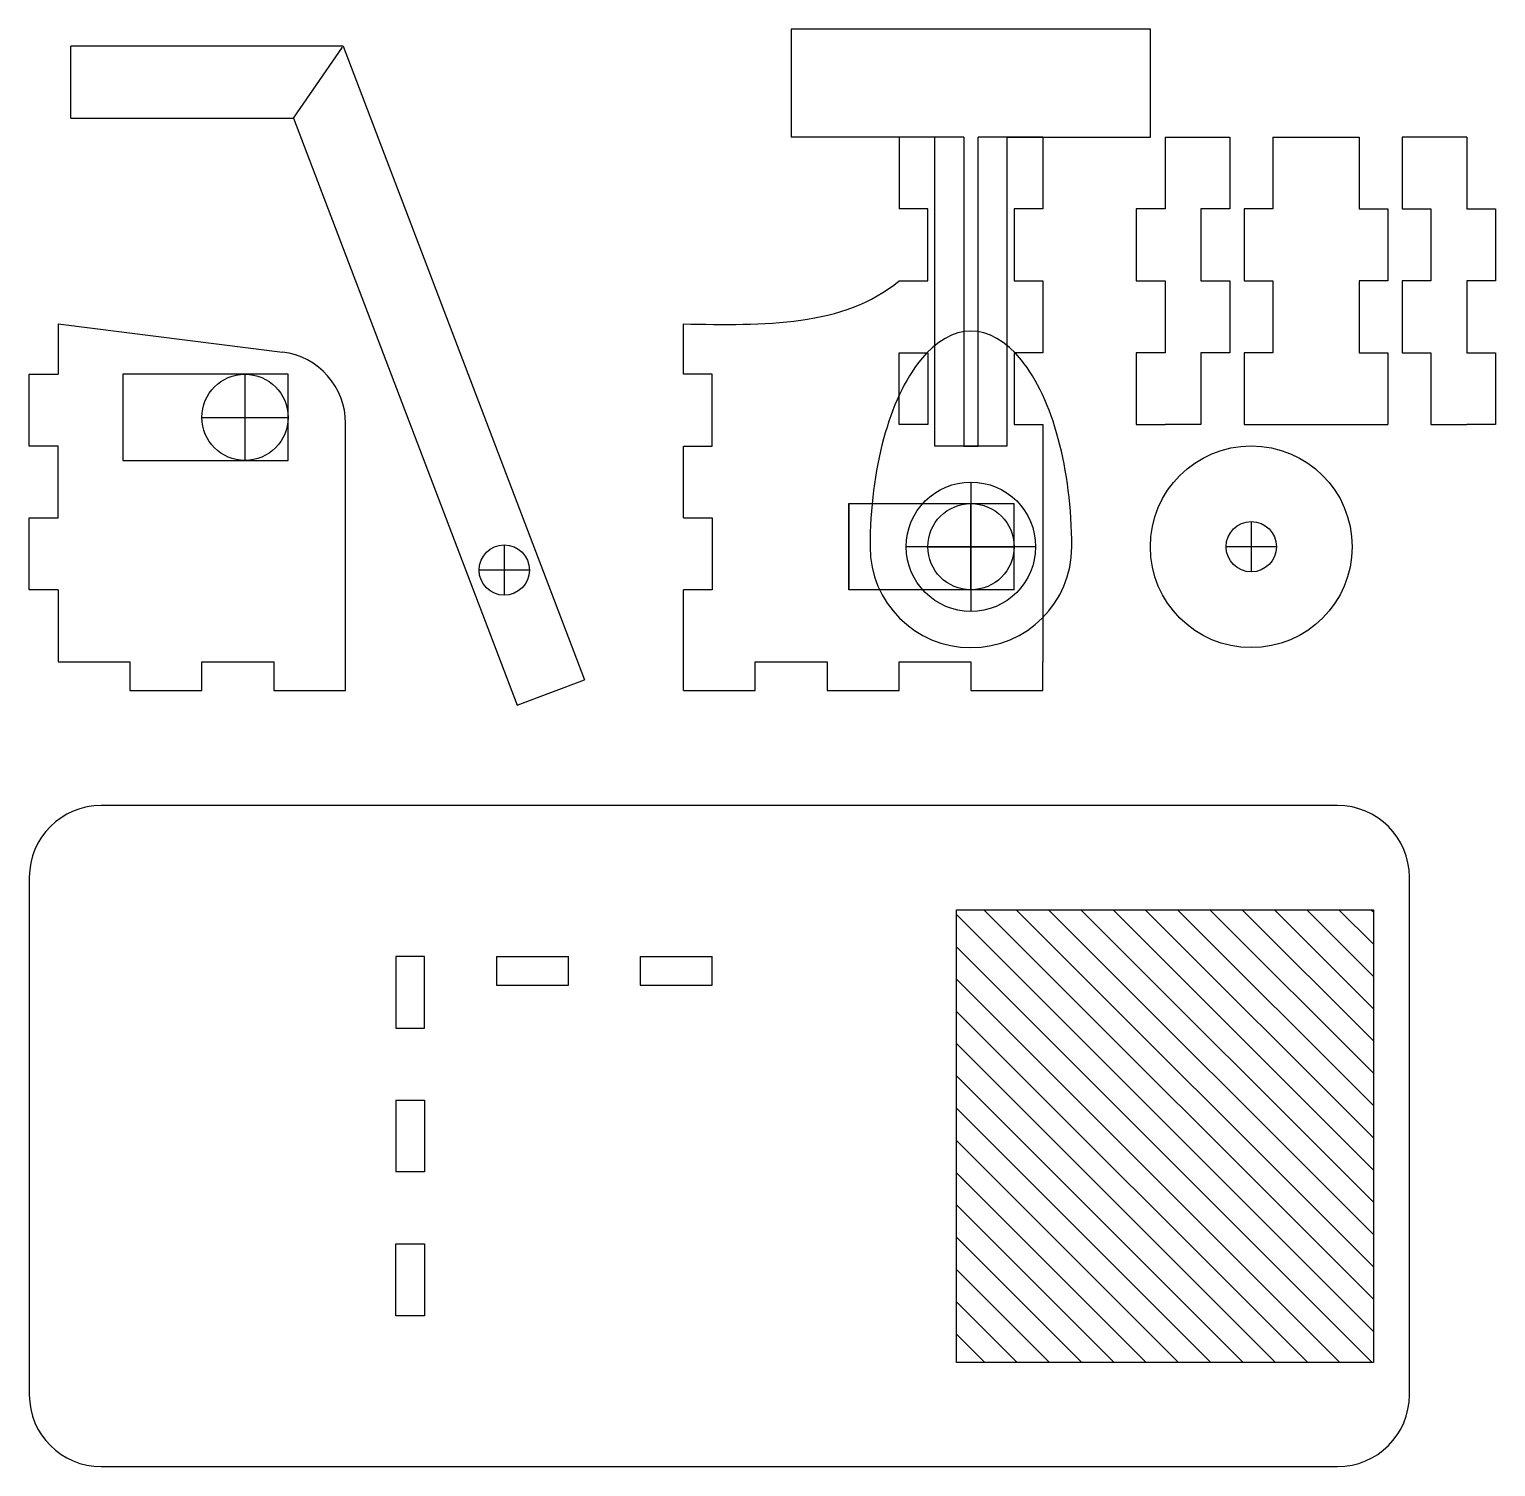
# Model space of a CAD drawing. Header units: millimetres. Extents: x 46 to 250, y 4 to 204.
import ezdxf

# ---------------------------------------------------------------- set-up
doc = ezdxf.new("R2010")
doc.units = ezdxf.units.MM
doc.linetypes.add('DASHED', pattern=[18, 12, -6])
doc.layers.get('0').update_dxf_attribs({"lineweight": 25, "true_color": 0xffffff})
for name, color, linetype, lineweight, true_color in [('lifter', 18, 'Continuous', 25, 0x000000), ('robot-arm', 18, 'Continuous', 25, 0x000000), ('robot-head', 18, 'Continuous', 25, 0x000000)]:
    doc.layers.add(name, color=color, linetype=linetype, lineweight=lineweight, true_color=true_color)

msp = doc.modelspace()

# ---------------------------------------------------------------- hatches: boundary and pattern name
h = msp.add_hatch()
h.set_pattern_fill('ANSI31', color=256, angle=90, style=0)
h.paths.add_polyline_path([(174.71, 18.91), (174.71, 81.91), (232.71, 81.91), (232.71, 18.91)], flags=0)

# ---------------------------------------------------------------- linework, layer by layer
for p, q in [((175.71, 189.41), (166.71, 189.41)), ((166.71, 189.41), (166.71, 179.41)), ((175.71, 189.41), (175.71, 146.41)), ((186.71, 189.41), (177.71, 189.41)), ((177.71, 146.41), (177.71, 189.41)), ((186.71, 189.41), (186.71, 179.41)), ((203.71, 189.41), (208.71, 189.41)), ((203.71, 189.41), (203.71, 179.41)), ((208.71, 189.41), (212.71, 189.41)), ((212.71, 189.41), (212.71, 179.41)), ((218.71, 189.41), (218.71, 179.41)), ((218.71, 189.41), (230.71, 189.41)), ((230.71, 189.41), (230.71, 179.41)), ((240.71, 189.41), (236.71, 189.41)), ((236.71, 189.41), (236.71, 179.41)), ((245.71, 189.41), (240.71, 189.41)), ((245.71, 189.41), (245.71, 179.41)), ((170.71, 179.41), (166.71, 179.41)), ((170.71, 169.41), (170.71, 179.41)), ((186.71, 179.41), (182.71, 179.41)), ((182.71, 179.41), (182.71, 169.41)), ((203.71, 179.41), (199.71, 179.41)), ((199.71, 179.41), (199.71, 169.41)), ((212.71, 179.41), (208.71, 179.41)), ((208.71, 179.41), (208.71, 169.41)), ((218.71, 179.41), (214.71, 179.41)), ((214.71, 179.41), (214.71, 169.41)), ((230.71, 179.41), (234.71, 179.41)), ((234.71, 179.41), (234.71, 169.41)), ((236.71, 179.41), (240.71, 179.41)), ((240.71, 179.41), (240.71, 169.41)), ((245.71, 179.41), (249.71, 179.41)), ((249.71, 179.41), (249.71, 169.41)), ((166.71, 169.41), (170.71, 169.41)), ((182.71, 169.41), (186.71, 169.41)), ((186.71, 169.41), (186.71, 159.41)), ((199.71, 169.41), (203.71, 169.41)), ((203.71, 169.41), (203.71, 159.41)), ((208.71, 169.41), (212.71, 169.41)), ((212.71, 169.41), (212.71, 159.41)), ((214.71, 169.41), (218.71, 169.41)), ((218.71, 169.41), (218.71, 159.41)), ((234.71, 169.41), (230.71, 169.41)), ((230.71, 169.41), (230.71, 159.41)), ((240.71, 169.41), (236.71, 169.41)), ((236.71, 169.41), (236.71, 159.41)), ((249.71, 169.41), (245.71, 169.41)), ((245.71, 169.41), (245.71, 159.41)), ((49.71, 163.41), (80.95, 159.5)), ((49.71, 163.41), (49.71, 156.41)), ((136.71, 156.41), (136.71, 163.41)), ((166.71, 149.41), (166.71, 159.41)), ((166.71, 159.41), (170.71, 159.41)), ((170.71, 159.41), (170.71, 149.41)), ((186.71, 159.41), (182.71, 159.41)), ((182.71, 159.41), (182.71, 149.41)), ((203.71, 159.41), (199.71, 159.41)), ((199.71, 159.41), (199.71, 149.41)), ((212.71, 159.41), (208.71, 159.41)), ((208.71, 159.41), (208.71, 149.41)), ((218.71, 159.41), (214.71, 159.41)), ((214.71, 159.41), (214.71, 149.41)), ((230.71, 159.41), (234.71, 159.41)), ((234.71, 159.41), (234.71, 149.41)), ((236.71, 159.41), (240.71, 159.41)), ((240.71, 159.41), (240.71, 149.41)), ((245.71, 159.41), (249.71, 159.41)), ((249.71, 159.41), (249.71, 149.41)), ((45.71, 146.41), (45.71, 156.41)), ((45.71, 156.41), (49.71, 156.41)), ((81.71, 156.41), (58.71, 156.41)), ((58.71, 156.41), (58.71, 144.41)), ((75.71, 156.41), (75.71, 144.41)), ((81.71, 144.41), (81.71, 156.41)), ((140.71, 156.41), (136.71, 156.41)), ((140.71, 146.41), (140.71, 156.41)), ((69.71, 150.41), (81.71, 150.41)), ((89.71, 116.41), (89.71, 149.58)), ((170.71, 149.41), (166.71, 149.41)), ((182.71, 149.41), (186.71, 149.41)), ((186.71, 149.41), (186.71, 116.41)), ((199.71, 149.41), (203.71, 149.41)), ((208.71, 149.41), (203.71, 149.41)), ((214.71, 149.41), (234.71, 149.41)), ((240.71, 149.41), (245.71, 149.41)), ((249.71, 149.41), (245.71, 149.41)), ((49.71, 146.41), (45.71, 146.41)), ((49.71, 136.41), (49.71, 146.41)), ((136.71, 146.41), (140.71, 146.41)), ((136.71, 136.41), (136.71, 146.41)), ((175.71, 146.41), (177.71, 146.41)), ((58.71, 144.41), (81.71, 144.41)), ((159.71, 126.41), (159.71, 138.41)), ((159.71, 138.41), (182.71, 138.41)), ((159.71, 138.41), (159.71, 126.41)), ((176.71, 126.41), (176.71, 138.41)), ((182.71, 126.41), (182.71, 138.41)), ((45.71, 126.41), (45.71, 136.41)), ((45.71, 136.41), (49.71, 136.41)), ((136.71, 136.41), (140.71, 136.41)), ((140.71, 136.41), (140.71, 126.41)), ((170.71, 132.41), (182.71, 132.41)), ((175.21, 132.41), (175.21, 132.41)), ((49.71, 126.41), (45.71, 126.41)), ((49.71, 126.41), (49.71, 116.41)), ((140.71, 126.41), (136.71, 126.41)), ((136.71, 112.41), (136.71, 126.41)), ((182.71, 126.41), (159.71, 126.41)), ((49.71, 116.41), (59.71, 116.41)), ((59.71, 116.41), (59.71, 112.41)), ((69.71, 112.41), (69.71, 116.41)), ((69.71, 116.41), (79.71, 116.41)), ((79.71, 116.41), (79.71, 112.41)), ((89.71, 112.41), (89.71, 116.41)), ((146.71, 112.41), (146.71, 116.41)), ((146.71, 116.41), (156.71, 116.41)), ((156.71, 116.41), (156.71, 112.41)), ((166.71, 112.41), (166.71, 116.41)), ((166.71, 116.41), (176.71, 116.41)), ((176.71, 116.41), (176.71, 112.41)), ((186.71, 112.41), (186.71, 116.41)), ((59.71, 112.41), (69.71, 112.41)), ((79.71, 112.41), (89.71, 112.41)), ((136.71, 112.41), (146.71, 112.41)), ((156.71, 112.41), (166.71, 112.41)), ((176.71, 112.41), (186.71, 112.41)), ((227.71, 96.41), (55.71, 96.41)), ((45.71, 86.41), (45.71, 14.41)), ((237.71, 14.41), (237.71, 86.41)), ((174.71, 18.91), (174.71, 81.91)), ((174.71, 81.91), (232.71, 81.91)), ((232.71, 81.91), (232.71, 18.91)), ((100.71, 75.41), (96.71, 75.41)), ((96.71, 75.41), (96.71, 65.41)), ((100.71, 65.41), (100.71, 75.41)), ((110.71, 75.41), (110.71, 71.41)), ((110.71, 75.41), (120.71, 75.41)), ((120.71, 71.41), (120.71, 75.41)), ((130.71, 75.41), (130.71, 71.41)), ((130.71, 75.41), (140.71, 75.41)), ((140.71, 71.41), (140.71, 75.41)), ((110.71, 71.41), (120.71, 71.41)), ((130.71, 71.41), (140.71, 71.41)), ((96.71, 65.41), (100.71, 65.41)), ((96.71, 55.41), (100.71, 55.41)), ((96.71, 55.41), (96.71, 45.41)), ((100.71, 55.41), (100.71, 45.41)), ((100.71, 45.41), (96.71, 45.41)), ((96.71, 35.41), (100.71, 35.41)), ((96.71, 25.41), (96.71, 35.41)), ((100.71, 35.41), (100.71, 25.41)), ((100.71, 25.41), (96.71, 25.41)), ((232.71, 18.91), (174.71, 18.91)), ((55.71, 4.41), (227.71, 4.41))]:
    msp.add_line(p, q)
for centre in [(75.71, 150.41), (176.71, 132.41)]:
    msp.add_circle(centre, 6)
for centre, start, end in [((79.71, 149.58), 0, 82.875), ((55.71, 86.41), 90, 180), ((227.71, 86.41), 0, 90), ((55.71, 14.41), 180, 270), ((227.71, 14.41), 270, 0)]:
    msp.add_arc(centre, 10, start, end)
msp.add_open_spline([(136.71, 163.41), (147.89, 163.21), (159.06, 163.01), (166.71, 169.4)], degree=3)
at = {"layer": 'lifter'}
for p, q in [((176.71, 141.41), (176.71, 123.41)), ((215.71, 135.91), (215.71, 128.91)), ((185.71, 132.41), (167.71, 132.41)), ((219.21, 132.41), (212.21, 132.41))]:
    msp.add_line(p, q, dxfattribs=at)
for centre, radius in [((215.71, 132.41), 14.04), ((176.71, 132.41), 9), ((215.71, 132.41), 3.5)]:
    msp.add_circle(centre, radius, dxfattribs=at)
msp.add_arc((176.71, 132.41), 14.04, 180, 0, dxfattribs=at)
msp.add_ellipse((176.71, 132.41), major_axis=(0, 30), ratio=0.467856, start_param=4.712389, end_param=7.853982, dxfattribs=at)
at = {"layer": 'robot-arm'}
for p, q in [((89.37, 202.04), (51.48, 202.04)), ((51.48, 192.04), (51.48, 202.04)), ((89.37, 202.04), (122.94, 113.91)), ((51.48, 192.04), (82.48, 192.04)), ((82.48, 192.04), (113.6, 110.35)), ((111.78, 132.66), (111.78, 125.66)), ((115.28, 129.16), (108.28, 129.16)), ((113.6, 110.35), (122.94, 113.91))]:
    msp.add_line(p, q, dxfattribs=at)
at = {"layer": 'robot-arm', "linetype": 'DASHED'}
msp.add_line((82.48, 192.04), (89.37, 202.04), dxfattribs=at)
at = {"layer": 'robot-arm'}
msp.add_circle((111.78, 129.16), 3.5, dxfattribs=at)
at = {"layer": 'robot-head'}
for p, q in [((201.71, 204.41), (151.71, 204.41)), ((151.71, 204.41), (151.71, 189.41)), ((201.71, 189.41), (201.71, 204.41)), ((171.71, 189.41), (151.71, 189.41)), ((171.71, 146.41), (171.71, 189.41)), ((181.71, 189.41), (181.71, 146.41)), ((181.71, 189.41), (201.71, 189.41)), ((181.71, 146.41), (171.71, 146.41))]:
    msp.add_line(p, q, dxfattribs=at)

doc.saveas('drawing.dxf')
